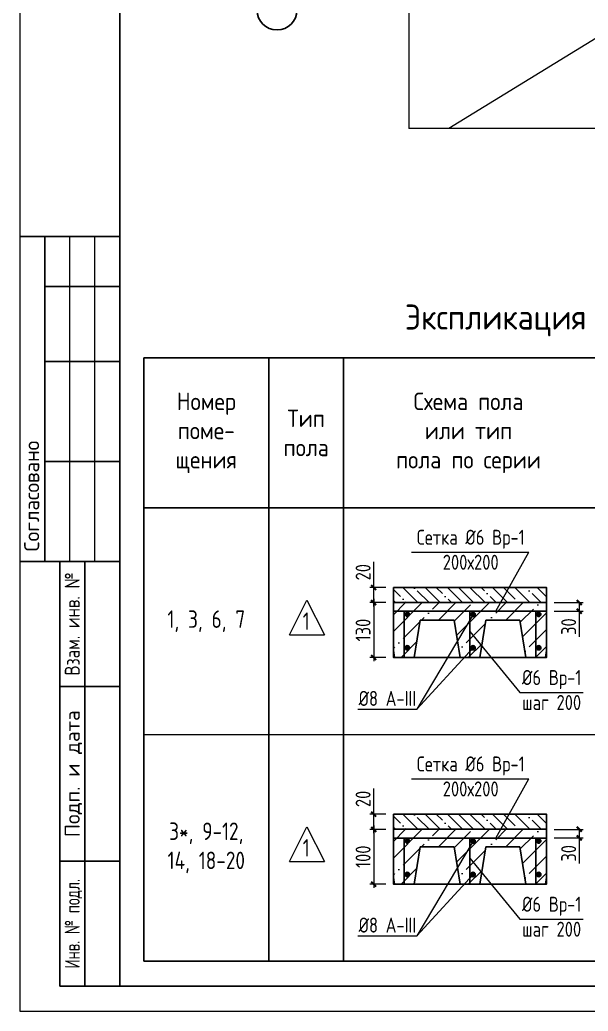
# Model space of a CAD drawing. Extents: x -965262 to 1142518, y -357520 to 71675.
# Drawn here: x 327268 to 338648, y -240088 to -220249 of the extents above; entities that cross this region are included whole.
import ezdxf
from ezdxf.enums import TextEntityAlignment as Align

# ---------------------------------------------------------------- set-up
doc = ezdxf.new("R2010")
doc.units = 0
doc.header["$LTSCALE"] = 10
doc.linetypes.add('DOTE', pattern=[2.42, 2, -0.2, 0.02, -0.2])
doc.layers.get('0').update_dxf_attribs({"linetype": 'CONTINUOUS', "lineweight": 30})
doc.layers.get('Defpoints').update_dxf_attribs({"linetype": 'CONTINUOUS'})
doc.layers.add('DOTE', color=7, linetype='DOTE', lineweight=9)
doc.styles.add('GOST 2.304', font='isocpeur.ttf', dxfattribs={"width": 0.75, "height": 250})
doc.styles.add('GOST-2.304_Type-B', font='isocpeur.ttf', dxfattribs={"width": 0.9})
doc.styles.get("Standard").update_dxf_attribs({"font": 'isocpeur.ttf', "height": 300})
doc.styles.add('ГОСТ 2м', font='isocpeur.ttf', dxfattribs={"width": 0.8, "height": 250})
doc.dimstyles.new('ГОСТ 2м', dxfattribs={"dimtxt": 250, "dimasz": 100, "dimexe": 75, "dimexo": 150, "dimgap": 62.5, "dimtad": 1, "dimdec": 0, "dimtxsty": 'ГОСТ 2м', "dimblk": 'ARCHTICK', "dimcen": 150, "dimdle": 75, "dimclrd": 256, "dimclre": 256, "dimclrt": 256, "dimadec": 0, "dimazin": 0, "dimtfac": 1, "dimtdec": 0, "dimtmove": 0, "dimatfit": 3, "dimldrblk": 'OBLIQUE', "dimfxl": 1, "dimlwd": 15, "dimlwe": 15, "dimarcsym": 0})

# ---------------------------------------------------------------- blocks, each defined once
blk = doc.blocks.new('_ArchTick')
at = {"color": 0, "linetype": 'ByBlock', "lineweight": 0, "const_width": 0.4}
blk.add_lwpolyline([(-0.5, -0.5), (0.5, 0.5)], dxfattribs=at)
blk = doc.blocks.new('*D1848')
at = {"lineweight": 15, "transparency": 16777216}
for p, q in [((334596, -231912), (334278, -231912)), ((334353, -231837), (334353, -233085)), ((334596, -233010), (334278, -233010))]:
    blk.add_line(p, q, dxfattribs=at)
at = {"layer": 'Defpoints', "color": 0, "lineweight": 15, "transparency": 16777216}
for p in [(334746, -231912), (334353, -233010), (334746, -233010)]:
    blk.add_point(p, dxfattribs=at)
at = {"lineweight": 15, "transparency": 16777216, "xscale": 100, "yscale": 100, "zscale": 100}
for p, rotation in [((334353, -231912), 90), ((334353, -233010), 270)]:
    blk.add_blockref('_ArchTick', p, dxfattribs=dict(at, rotation=rotation))
at = {"lineweight": 15, "transparency": 16777216, "insert": (334141, -232461), "char_height": 250, "attachment_point": 5, "rotation": 90, "style": 'ГОСТ 2м'}
blk.add_mtext('{\\H1.2x;130}', dxfattribs=at)
blk = doc.blocks.new('_Oblique')
at = {"color": 0, "linetype": 'ByBlock', "lineweight": -2}
blk.add_line((-0.5, -0.5), (0.5, 0.5), dxfattribs=at)
blk = doc.blocks.new('*D1849')
at = {"lineweight": 15, "transparency": 16777216}
for p, q in [((334353, -231610), (334353, -231097)), ((334596, -231610), (334278, -231610)), ((334353, -231987), (334353, -231610)), ((334596, -231912), (334278, -231912))]:
    blk.add_line(p, q, dxfattribs=at)
at = {"layer": 'Defpoints', "color": 0, "lineweight": 15, "transparency": 16777216}
for p in [(334353, -231610), (334746, -231610), (334746, -231912)]:
    blk.add_point(p, dxfattribs=at)
at = {"lineweight": 15, "transparency": 16777216, "xscale": 100, "yscale": 100, "zscale": 100}
for p, rotation in [((334353, -231610), 90), ((334353, -231912), 270)]:
    blk.add_blockref('_ArchTick', p, dxfattribs=dict(at, rotation=rotation))
at = {"lineweight": 15, "transparency": 16777216, "insert": (334141, -231303), "char_height": 250, "attachment_point": 5, "rotation": 90, "style": 'ГОСТ 2м'}
blk.add_mtext('{\\H1.2x;20}', dxfattribs=at)
blk = doc.blocks.new('*D1850')
at = {"lineweight": 15, "transparency": 16777216}
for p, q in [((337966, -231912), (338545, -231912)), ((338470, -231912), (338470, -232161)), ((337966, -232086), (338545, -232086)), ((338470, -232086), (338470, -232599))]:
    blk.add_line(p, q, dxfattribs=at)
at = {"layer": 'Defpoints', "color": 0, "lineweight": 15, "transparency": 16777216}
for p in [(337816, -231912), (338470, -231912), (337816, -232086)]:
    blk.add_point(p, dxfattribs=at)
at = {"lineweight": 15, "transparency": 16777216, "xscale": 100, "yscale": 100, "zscale": 100}
for p, rotation in [((338470, -231912), 90), ((338470, -232086), 270)]:
    blk.add_blockref('_ArchTick', p, dxfattribs=dict(at, rotation=rotation))
at = {"lineweight": 15, "transparency": 16777216, "insert": (338257, -232392), "char_height": 250, "attachment_point": 5, "rotation": 90, "style": 'ГОСТ 2м'}
blk.add_mtext('{\\H1.2x;30}', dxfattribs=at)
blk = doc.blocks.new('*D1851')
at = {"lineweight": 15, "transparency": 16777216}
for p, q in [((334596, -236449), (334278, -236449)), ((334353, -236374), (334353, -237621)), ((334596, -237546), (334278, -237546))]:
    blk.add_line(p, q, dxfattribs=at)
at = {"layer": 'Defpoints', "color": 0, "lineweight": 15, "transparency": 16777216}
for p in [(334746, -236449), (334353, -237546), (334746, -237546)]:
    blk.add_point(p, dxfattribs=at)
at = {"lineweight": 15, "transparency": 16777216, "xscale": 100, "yscale": 100, "zscale": 100}
for p, rotation in [((334353, -236449), 90), ((334353, -237546), 270)]:
    blk.add_blockref('_ArchTick', p, dxfattribs=dict(at, rotation=rotation))
at = {"lineweight": 15, "transparency": 16777216, "insert": (334141, -236997), "char_height": 250, "attachment_point": 5, "rotation": 90, "style": 'ГОСТ 2м'}
blk.add_mtext('{\\H1.2x;100}', dxfattribs=at)
blk = doc.blocks.new('*D1852')
at = {"lineweight": 15, "transparency": 16777216}
for p, q in [((334353, -236146), (334353, -235633)), ((334596, -236146), (334278, -236146)), ((334353, -236524), (334353, -236146)), ((334596, -236449), (334278, -236449))]:
    blk.add_line(p, q, dxfattribs=at)
at = {"layer": 'Defpoints', "color": 0, "lineweight": 15, "transparency": 16777216}
for p in [(334353, -236146), (334746, -236146), (334746, -236449)]:
    blk.add_point(p, dxfattribs=at)
at = {"lineweight": 15, "transparency": 16777216, "xscale": 100, "yscale": 100, "zscale": 100}
for p, rotation in [((334353, -236146), 90), ((334353, -236449), 270)]:
    blk.add_blockref('_ArchTick', p, dxfattribs=dict(at, rotation=rotation))
at = {"lineweight": 15, "transparency": 16777216, "insert": (334141, -235840), "char_height": 250, "attachment_point": 5, "rotation": 90, "style": 'ГОСТ 2м'}
blk.add_mtext('{\\H1.2x;20}', dxfattribs=at)
blk = doc.blocks.new('*D1853')
at = {"lineweight": 15, "transparency": 16777216}
for p, q in [((337966, -236449), (338545, -236449)), ((338470, -236449), (338470, -236697)), ((337966, -236622), (338545, -236622)), ((338470, -236622), (338470, -237135))]:
    blk.add_line(p, q, dxfattribs=at)
at = {"layer": 'Defpoints', "color": 0, "lineweight": 15, "transparency": 16777216}
for p in [(337816, -236449), (338470, -236449), (337816, -236622)]:
    blk.add_point(p, dxfattribs=at)
at = {"lineweight": 15, "transparency": 16777216, "xscale": 100, "yscale": 100, "zscale": 100}
for p, rotation in [((338470, -236449), 90), ((338470, -236622), 270)]:
    blk.add_blockref('_ArchTick', p, dxfattribs=dict(at, rotation=rotation))
at = {"lineweight": 15, "transparency": 16777216, "insert": (338257, -236929), "char_height": 250, "attachment_point": 5, "rotation": 90, "style": 'ГОСТ 2м'}
blk.add_mtext('{\\H1.2x;30}', dxfattribs=at)

msp = doc.modelspace()

# ---------------------------------------------------------------- hatches: boundary and pattern name
at = {"lineweight": 15}
h = msp.add_hatch(dxfattribs=at)
h.set_pattern_fill('ANSI35', color=256, scale=40)
h.set_pattern_definition([(45, (-3068099.36, -167960.28), (-179.605122, 179.605122), []), (45, (-3067919.76, -167960.28), (-179.605122, 179.605122), [317.5, -63.5, 0, -63.5])])
h.paths.add_polyline_path([(375955.6, -220202.1), (375805.6, -220202.1), (375805.6, -220052.1), (375425.6, -220052.1), (375425.6, -220602.1), (375955.6, -220602.1)])
h.paths.add_polyline_path([(375955.6, -195502.1), (375640.6, -195502.1), (375425.6, -195502.1), (375425.6, -196052.1), (375805.6, -196052.1), (375805.6, -195902.1), (375955.6, -195902.1)])
h.paths.add_polyline_path([(376240.9, -195502.1), (375955.6, -195502.1), (375955.6, -195902.1), (376240.9, -195902.1)])
h.paths.add_polyline_path([(375805.6, -198252.1), (375425.6, -198252.1), (375425.6, -198552.1), (375425.6, -202052.1), (375805.6, -202052.1)])
h.paths.add_polyline_path([(376537, -197974.6), (376537, -197329.6), (375937, -197329.6), (375937, -197974.6)], flags=9)
h.paths.add_polyline_path([(376537, -196874.6), (376537, -196229.6), (375937, -196229.6), (375937, -196874.6)], flags=9)
h.paths.add_polyline_path([(338495.1, -169900.2), (339331.1, -169900.2), (339331.1, -169060.2), (338495.1, -169060.2)], flags=9)
h.paths.add_polyline_path([(375380.1, -172767.1), (377223.7, -172767.1), (377223.7, -171927.1), (375380.1, -171927.1)], flags=9)
h.paths.add_polyline_path([(375380.1, -170419.5), (378101.4, -170419.5), (378101.4, -169579.5), (375380.1, -169579.5)], flags=9)
h.paths.add_polyline_path([(375380.1, -169619.5), (378069.9, -169619.5), (378069.9, -168779.5), (375380.1, -168779.5)], flags=9)
h.paths.add_polyline_path([(375380.1, -168819.5), (378069.9, -168819.5), (378069.9, -167979.5), (375380.1, -167979.5)], flags=9)
h.paths.add_polyline_path([(375380.1, -167967.1), (383542.1, -167967.1), (383542.1, -167127.1), (375380.1, -167127.1)], flags=9)
h.paths.add_polyline_path([(376292.6, -159070.3), (384142.6, -159070.3), (384142.6, -156987), (376292.6, -156987)], flags=9)
h.paths.add_polyline_path([(375380.1, -173567.1), (377207.9, -173567.1), (377207.9, -172727.1), (375380.1, -172727.1)], flags=9)
h.paths.add_polyline_path([(384122.4, -173584.6), (384812.8, -173584.6), (384812.8, -172744.6), (384122.4, -172744.6)], flags=9)
h.paths.add_polyline_path([(384049.6, -178384.6), (384885.6, -178384.6), (384885.6, -177544.6), (384049.6, -177544.6)], flags=9)
h.paths.add_polyline_path([(374453, -178419.6), (374982.2, -178419.6), (374982.2, -177579.6), (374453, -177579.6)], flags=9)
h.paths.add_polyline_path([(384122.4, -177584.6), (384812.8, -177584.6), (384812.8, -176744.6), (384122.4, -176744.6)], flags=9)
h.paths.add_polyline_path([(375380.1, -178367.1), (378006.9, -178367.1), (378006.9, -177527.1), (375380.1, -177527.1)], flags=9)
h.paths.add_polyline_path([(374421.5, -177619.6), (375013.7, -177619.6), (375013.7, -176779.6), (374421.5, -176779.6)], flags=9)
h.paths.add_polyline_path([(385469.9, -176020.6), (385470.7, -176020.6), (385470.7, -176019.1), (385469.9, -176019.1)], flags=9)
h.paths.add_polyline_path([(375380.1, -177567.1), (377078.1, -177567.1), (377078.1, -176727.1), (375380.1, -176727.1)], flags=9)
h.paths.add_polyline_path([(385468.7, -176020.6), (385470.2, -176020.6), (385470.2, -176017.9), (385468.7, -176017.9)], flags=9)
h.paths.add_polyline_path([(384049.6, -176784.6), (384885.6, -176784.6), (384885.6, -175944.6), (384049.6, -175944.6)], flags=9)
h.paths.add_polyline_path([(374453, -176819.6), (374982.2, -176819.6), (374982.2, -175979.6), (374453, -175979.6)], flags=9)
h.paths.add_polyline_path([(375380.1, -176767.1), (379687.3, -176767.1), (379687.3, -175927.1), (375380.1, -175927.1)], flags=9)
h.paths.add_polyline_path([(374453, -176019.6), (374982.2, -176019.6), (374982.2, -175179.6), (374453, -175179.6)], flags=9)
h.paths.add_polyline_path([(384049.6, -175984.6), (384885.6, -175984.6), (384885.6, -175144.6), (384049.6, -175144.6)], flags=9)
h.paths.add_polyline_path([(375380.1, -175967.1), (378538.1, -175967.1), (378538.1, -175127.1), (375380.1, -175127.1)], flags=9)
h.paths.add_polyline_path([(374453, -175219.6), (374982.2, -175219.6), (374982.2, -174379.6), (374453, -174379.6)], flags=9)
h.paths.add_polyline_path([(374453, -174419.6), (374982.2, -174419.6), (374982.2, -173579.6), (374453, -173579.6)], flags=9)
h.paths.add_polyline_path([(384122.4, -175184.6), (384812.8, -175184.6), (384812.8, -174344.6), (384122.4, -174344.6)], flags=9)
h.paths.add_polyline_path([(375380.1, -175219.5), (379643.9, -175219.5), (379643.9, -174379.5), (375380.1, -174379.5)], flags=9)
h.paths.add_polyline_path([(375380.1, -174367.1), (378006.9, -174367.1), (378006.9, -173527.1), (375380.1, -173527.1)], flags=9)
h.paths.add_polyline_path([(374453, -173619.6), (374982.2, -173619.6), (374982.2, -172779.6), (374453, -172779.6)], flags=9)
h.paths.add_polyline_path([(384002.4, -172784.6), (384932.9, -172784.6), (384932.9, -171944.6), (384002.4, -171944.6)], flags=9)
h.paths.add_polyline_path([(384002.4, -174384.6), (384932.9, -174384.6), (384932.9, -173544.6), (384002.4, -173544.6)], flags=9)
h.paths.add_polyline_path([(374437.3, -172819.6), (374997.9, -172819.6), (374997.9, -171979.6), (374437.3, -171979.6)], flags=9)
h.paths.add_polyline_path([(375380.1, -171967.1), (377349.7, -171967.1), (377349.7, -171127.1), (375380.1, -171127.1)], flags=9)
h.paths.add_polyline_path([(384081.1, -171184.6), (384854.1, -171184.6), (384854.1, -170344.6), (384081.1, -170344.6)], flags=9)
h.paths.add_polyline_path([(384122.4, -171984.6), (384812.8, -171984.6), (384812.8, -171144.6), (384122.4, -171144.6)], flags=9)
h.paths.add_polyline_path([(375380.1, -171167.1), (377432.2, -171167.1), (377432.2, -170327.1), (375380.1, -170327.1)], flags=9)
h.paths.add_polyline_path([(374453, -171219.6), (374982.2, -171219.6), (374982.2, -170379.6), (374453, -170379.6)], flags=9)
h.paths.add_polyline_path([(374453, -172019.6), (374982.2, -172019.6), (374982.2, -171179.6), (374453, -171179.6)], flags=9)
h.paths.add_polyline_path([(384049.6, -170384.6), (384885.6, -170384.6), (384885.6, -169544.6), (384049.6, -169544.6)], flags=9)
h.paths.add_polyline_path([(384002.4, -169584.6), (384932.9, -169584.6), (384932.9, -168744.6), (384002.4, -168744.6)], flags=9)
h.paths.add_polyline_path([(374484.5, -170419.6), (374950.7, -170419.6), (374950.7, -169579.6), (374484.5, -169579.6)], flags=9)
h.paths.add_polyline_path([(374453, -169619.6), (374982.2, -169619.6), (374982.2, -168779.6), (374453, -168779.6)], flags=9)
h.paths.add_polyline_path([(384049.6, -168784.6), (384885.6, -168784.6), (384885.6, -167944.6), (384049.6, -167944.6)], flags=9)
h.paths.add_polyline_path([(384122.4, -167984.6), (384812.8, -167984.6), (384812.8, -167144.6), (384122.4, -167144.6)], flags=9)
h.paths.add_polyline_path([(374525.8, -168819.6), (374909.4, -168819.6), (374909.4, -167979.6), (374525.8, -167979.6)], flags=9)
h.paths.add_polyline_path([(384049.6, -167184.6), (384885.6, -167184.6), (384885.6, -166344.6), (384049.6, -166344.6)], flags=9)
h.paths.add_polyline_path([(374525.8, -168019.6), (374909.4, -168019.6), (374909.4, -167179.6), (374525.8, -167179.6)], flags=9)
h.paths.add_polyline_path([(384049.6, -166384.6), (384885.6, -166384.6), (384885.6, -165544.6), (384049.6, -165544.6)], flags=9)
h.paths.add_polyline_path([(375380.1, -167219.5), (378006.9, -167219.5), (378006.9, -166379.5), (375380.1, -166379.5)], flags=9)
h.paths.add_polyline_path([(375380.1, -166367.1), (380206.6, -166367.1), (380206.6, -165527.1), (375380.1, -165527.1)], flags=9)
h.paths.add_polyline_path([(374525.8, -166419.6), (374909.4, -166419.6), (374909.4, -165579.6), (374525.8, -165579.6)], flags=9)
h.paths.add_polyline_path([(374525.8, -167219.6), (374909.4, -167219.6), (374909.4, -166379.6), (374525.8, -166379.6)], flags=9)
h.paths.add_polyline_path([(384049.6, -165584.6), (384885.6, -165584.6), (384885.6, -164744.6), (384049.6, -164744.6)], flags=9)
h.paths.add_polyline_path([(375380.1, -165567.1), (383304.1, -165567.1), (383304.1, -164727.1), (375380.1, -164727.1)], flags=9)
h.paths.add_polyline_path([(374525.8, -165619.6), (374909.4, -165619.6), (374909.4, -164779.6), (374525.8, -164779.6)], flags=9)
h.paths.add_polyline_path([(384090.9, -164784.6), (384844.3, -164784.6), (384844.3, -163944.6), (384090.9, -163944.6)], flags=9)
h.paths.add_polyline_path([(375380.1, -164767.1), (381906.7, -164767.1), (381906.7, -163927.1), (375380.1, -163927.1)], flags=9)
h.paths.add_polyline_path([(374510.1, -164819.6), (374925.2, -164819.6), (374925.2, -163979.6), (374510.1, -163979.6)], flags=9)
h.paths.add_polyline_path([(384008.3, -163984.6), (384926.9, -163984.6), (384926.9, -163144.6), (384008.3, -163144.6)], flags=9)
h.paths.add_polyline_path([(375380.1, -163967.1), (377223.7, -163967.1), (377223.7, -163127.1), (375380.1, -163127.1)], flags=9)
h.paths.add_polyline_path([(374525.8, -164019.6), (374909.4, -164019.6), (374909.4, -163179.6), (374525.8, -163179.6)], flags=9)
h.paths.add_polyline_path([(384122.4, -163184.6), (384812.8, -163184.6), (384812.8, -162344.6), (384122.4, -162344.6)], flags=9)
h.paths.add_polyline_path([(375380.1, -163167.1), (383542.1, -163167.1), (383542.1, -162327.1), (375380.1, -162327.1)], flags=9)
h.paths.add_polyline_path([(374525.8, -163219.6), (374909.4, -163219.6), (374909.4, -162379.6), (374525.8, -162379.6)], flags=9)
h.paths.add_polyline_path([(384122.4, -162384.6), (384812.8, -162384.6), (384812.8, -161544.6), (384122.4, -161544.6)], flags=9)
h.paths.add_polyline_path([(375380.1, -162367.1), (383535.1, -162367.1), (383535.1, -161527.1), (375380.1, -161527.1)], flags=9)
h.paths.add_polyline_path([(374557.3, -162419.6), (374877.9, -162419.6), (374877.9, -161579.6), (374557.3, -161579.6)], flags=9)
h.paths.add_polyline_path([(385406.2, -161576.7), (386529, -161576.7), (386529, -159570), (385406.2, -159570)], flags=9)
h.paths.add_polyline_path([(383522.2, -161311.3), (385413, -161311.3), (385413, -159888), (383522.2, -159888)], flags=9)
h.paths.add_polyline_path([(377994.1, -161019.6), (380941.1, -161019.6), (380941.1, -160179.6), (377994.1, -160179.6)], flags=9)
h.paths.add_polyline_path([(374061.4, -161576.7), (375373.8, -161576.7), (375373.8, -159570), (374061.4, -159570)], flags=9)
h.paths.add_polyline_path([(356211.5, -163483.7), (357142, -163483.7), (357142, -162643.7), (356211.5, -162643.7)], flags=9)
h.paths.add_polyline_path([(385196.4, -237690.3), (385738.9, -237690.3), (385738.9, -236850.3), (385196.4, -236850.3)], flags=9)
h.paths.add_polyline_path([(383459.5, -237690.3), (383975.7, -237690.3), (383975.7, -236850.3), (383459.5, -236850.3)], flags=9)
h.paths.add_polyline_path([(378267, -234690.3), (382668.2, -234690.3), (382668.2, -233850.3), (378267, -233850.3)], flags=9)
h.paths.add_polyline_path([(381480.7, -238996.1), (386454.5, -238996.1), (386454.5, -237979.5), (381480.7, -237979.5)], flags=9)
h.paths.add_polyline_path([(374661.1, -236179.5), (386274.1, -236179.5), (386274.1, -234756.1), (374661.1, -234756.1)], flags=9)
h.paths.add_polyline_path([(374896.4, -237679.5), (381038.9, -237679.5), (381038.9, -236256.1), (374896.4, -236256.1)], flags=9)
h.paths.add_polyline_path([(369905.1, -239325.3), (371705.1, -239325.3), (371705.1, -238725.3), (369905.1, -238725.3)], flags=9)
h.paths.add_polyline_path([(369905.1, -238825.3), (371367.6, -238825.3), (371367.6, -238225.3), (369905.1, -238225.3)], flags=9)
h.paths.add_polyline_path([(369905.1, -238325.3), (371367.6, -238325.3), (371367.6, -237725.3), (369905.1, -237725.3)], flags=9)
h.paths.add_polyline_path([(370007.1, -237805.3), (372007.1, -237805.3), (372007.1, -237205.3), (370007.1, -237205.3)], flags=9)
h.paths.add_polyline_path([(369905.1, -237325.3), (371367.6, -237325.3), (371367.6, -236725.3), (369905.1, -236725.3)], flags=9)
h.paths.add_polyline_path([(369905.1, -236787.8), (371080.1, -236787.8), (371080.1, -236187.8), (369905.1, -236187.8)], flags=9)
h.paths.add_polyline_path([(384855.1, -236825.3), (386080.1, -236825.3), (386080.1, -236225.3), (384855.1, -236225.3)], flags=9)
h.paths.add_polyline_path([(383280.1, -236825.3), (384155.1, -236825.3), (384155.1, -236225.3), (383280.1, -236225.3)], flags=9)
h.paths.add_polyline_path([(381592.6, -236825.3), (382842.6, -236825.3), (382842.6, -236225.3), (381592.6, -236225.3)], flags=9)
h.paths.add_polyline_path([(367905.1, -239325.3), (369630.1, -239325.3), (369630.1, -238725.3), (367905.1, -238725.3)], flags=9)
h.paths.add_polyline_path([(367905.1, -238787.8), (369605.1, -238787.8), (369605.1, -238187.8), (367905.1, -238187.8)], flags=9)
h.paths.add_polyline_path([(367905.1, -238287.8), (369605.1, -238287.8), (369605.1, -237687.8), (367905.1, -237687.8)], flags=9)
h.paths.add_polyline_path([(367905.1, -237806.6), (369905.1, -237806.6), (369905.1, -237206.6), (367905.1, -237206.6)], flags=9)
h.paths.add_polyline_path([(367905.1, -237325.3), (369630.1, -237325.3), (369630.1, -236725.3), (367905.1, -236725.3)], flags=9)
h.paths.add_polyline_path([(367905.1, -236825.3), (368755.1, -236825.3), (368755.1, -236225.3), (367905.1, -236225.3)], flags=9)
h.paths.add_polyline_path([(373480.1, -236306.6), (374455.1, -236306.6), (374455.1, -235706.6), (373480.1, -235706.6)], flags=9)
h.paths.add_polyline_path([(372042.6, -236325.3), (373392.6, -236325.3), (373392.6, -235725.3), (372042.6, -235725.3)], flags=9)
h.paths.add_polyline_path([(370958.9, -236325.3), (371976.4, -236325.3), (371976.4, -235725.3), (370958.9, -235725.3)], flags=9)
h.paths.add_polyline_path([(370030.1, -236325.3), (370905.1, -236325.3), (370905.1, -235725.3), (370030.1, -235725.3)], flags=9)
h.paths.add_polyline_path([(368955.1, -236287.8), (369980.1, -236287.8), (369980.1, -235687.8), (368955.1, -235687.8)], flags=9)
h.paths.add_polyline_path([(368086.4, -236325.3), (368848.9, -236325.3), (368848.9, -235725.3), (368086.4, -235725.3)], flags=9)
h.paths.add_polyline_path([(375640.1, -239214.5), (380295.1, -239214.5), (380295.1, -237756.1), (375640.1, -237756.1)], flags=9)
h.paths.add_polyline_path([(382025.1, -237690.3), (382410.1, -237690.3), (382410.1, -236850.3), (382025.1, -236850.3)], flags=9)
h.paths.add_polyline_path([(342111.2, -218093.9), (342947.2, -218093.9), (342947.2, -217253.9), (342111.2, -217253.9)], flags=9)
h.paths.add_polyline_path([(341111.6, -217218.9), (341640.8, -217218.9), (341640.8, -216378.9), (341111.6, -216378.9)], flags=9)
h.paths.add_polyline_path([(340311.2, -165991.3), (341001.7, -165991.3), (341001.7, -165151.3), (340311.2, -165151.3)], flags=9)
h.paths.add_polyline_path([(340409.4, -165124.9), (341001.5, -165124.9), (341001.5, -164284.9), (340409.4, -164284.9)], flags=9)
h.paths.add_polyline_path([(344537.1, -163486.7), (345373.1, -163486.7), (345373.1, -162646.7), (344537.1, -162646.7)], flags=9)
h.paths.add_polyline_path([(342263.5, -161958.3), (342792.6, -161958.3), (342792.6, -161118.3), (342263.5, -161118.3)], flags=9)
h.paths.add_polyline_path([(362015.2, -165900.1), (362945.7, -165900.1), (362945.7, -165060.1), (362015.2, -165060.1)], flags=9)
h.paths.add_polyline_path([(350088.4, -163550), (350924.5, -163550), (350924.5, -162710), (350088.4, -162710)], flags=9)
h.paths.add_polyline_path([(351583.1, -163550), (352273.6, -163550), (352273.6, -162710), (351583.1, -162710)], flags=9)
h.paths.add_polyline_path([(348189.8, -161958.3), (348719, -161958.3), (348719, -161118.3), (348189.8, -161118.3)], flags=9)
h.paths.add_polyline_path([(351721.1, -161958.3), (352250.2, -161958.3), (352250.2, -161118.3), (351721.1, -161118.3)], flags=9)
h.paths.add_polyline_path([(356397.1, -161958.3), (356926.2, -161958.3), (356926.2, -161118.3), (356397.1, -161118.3)], flags=9)
h.paths.add_polyline_path([(362285.2, -163400), (362975.6, -163400), (362975.6, -162560), (362285.2, -162560)], flags=9)
h.paths.add_polyline_path([(361561.4, -162828.1), (362090.5, -162828.1), (362090.5, -161988.1), (361561.4, -161988.1)], flags=9)
h.paths.add_polyline_path([(351705.4, -165468.6), (352266, -165468.6), (352266, -164628.6), (351705.4, -164628.6)], flags=9)
h.paths.add_polyline_path([(362135.2, -161584.9), (362825.6, -161584.9), (362825.6, -160744.9), (362135.2, -160744.9)], flags=9)
h.paths.add_polyline_path([(361561.4, -160995.7), (362090.5, -160995.7), (362090.5, -160155.7), (361561.4, -160155.7)], flags=9)
h.paths.add_polyline_path([(368428.2, -162746.5), (369201.3, -162746.5), (369201.3, -161906.5), (368428.2, -161906.5)], flags=9)
h.paths.add_polyline_path([(365766.9, -161958.3), (366296, -161958.3), (366296, -161118.3), (365766.9, -161118.3)], flags=9)
h.paths.add_polyline_path([(368396.7, -171709.1), (369232.8, -171709.1), (369232.8, -170869.1), (368396.7, -170869.1)], flags=9)
h.paths.add_polyline_path([(367150.9, -169157.2), (367617.1, -169157.2), (367617.1, -168317.2), (367150.9, -168317.2)], flags=9)
h.paths.add_polyline_path([(368349.5, -177709.1), (369280, -177709.1), (369280, -176869.1), (368349.5, -176869.1)], flags=9)
h.paths.add_polyline_path([(367119, -175087.2), (367648.2, -175087.2), (367648.2, -174247.2), (367119, -174247.2)], flags=9)
h.paths.add_polyline_path([(368396.7, -182111.4), (369232.8, -182111.4), (369232.8, -181271.4), (368396.7, -181271.4)], flags=9)
h.paths.add_polyline_path([(367191.8, -180252.7), (367575.4, -180252.7), (367575.4, -179412.7), (367191.8, -179412.7)], flags=9)
h.paths.add_polyline_path([(367501.5, -183674.3), (368192, -183674.3), (368192, -182834.3), (367501.5, -182834.3)], flags=9)
h.paths.add_polyline_path([(366574, -183378.1), (366957.5, -183378.1), (366957.5, -182538.1), (366574, -182538.1)], flags=9)
h.paths.add_polyline_path([(337335.4, -167548.6), (339089.7, -167548.6), (339089.7, -166532), (337335.4, -166532)], flags=9)
h.paths.add_polyline_path([(372151.6, -217421.7), (373040.4, -217421.7), (373040.4, -216881.7), (372151.6, -216881.7)], flags=9)
h.paths.add_polyline_path([(368176.7, -201628.6), (369012.7, -201628.6), (369012.7, -200788.6), (368176.7, -200788.6)], flags=9)
h.paths.add_polyline_path([(367191.8, -200367.4), (367575.4, -200367.4), (367575.4, -199527.4), (367191.8, -199527.4)], flags=9)
h.paths.add_polyline_path([(368176.7, -205533.8), (369012.7, -205533.8), (369012.7, -204693.8), (368176.7, -204693.8)], flags=9)
h.paths.add_polyline_path([(367191.8, -204175.8), (367575.4, -204175.8), (367575.4, -203335.8), (367191.8, -203335.8)], flags=9)
h.paths.add_polyline_path([(368176.7, -207901.8), (369012.7, -207901.8), (369012.7, -207061.8), (368176.7, -207061.8)], flags=9)
h.paths.add_polyline_path([(367191.8, -207253.7), (367575.4, -207253.7), (367575.4, -206413.7), (367191.8, -206413.7)], flags=9)
h.paths.add_polyline_path([(366291.3, -212880.1), (367044.7, -212880.1), (367044.7, -212040.1), (366291.3, -212040.1)], flags=9)
h.paths.add_polyline_path([(366291.2, -211195.1), (366706.3, -211195.1), (366706.3, -210355.1), (366291.2, -210355.1)], flags=9)
h.paths.add_polyline_path([(364491.4, -217566.5), (365410, -217566.5), (365410, -216726.5), (364491.4, -216726.5)], flags=9)
h.paths.add_polyline_path([(364357.1, -197932.9), (364740.7, -197932.9), (364740.7, -197092.9), (364357.1, -197092.9)], flags=9)
h.paths.add_polyline_path([(362352.9, -219853.3), (363043.4, -219853.3), (363043.4, -219013.3), (362352.9, -219013.3)], flags=9)
h.paths.add_polyline_path([(365025, -219918.1), (365715.4, -219918.1), (365715.4, -219078.1), (365025, -219078.1)], flags=9)
h.paths.add_polyline_path([(363847.5, -219864.2), (364231.1, -219864.2), (364231.1, -219024.2), (363847.5, -219024.2)], flags=9)
h.paths.add_polyline_path([(362312, -218185), (362632.6, -218185), (362632.6, -217345), (362312, -217345)], flags=9)
h.paths.add_polyline_path([(339997.9, -213487.1), (340832.3, -213487.1), (340832.3, -213037.1), (339997.9, -213037.1)], flags=9)
h.paths.add_polyline_path([(346263, -158165.5), (357563, -158165.5), (357563, -156965.5), (346263, -156965.5)], flags=9)
h.paths.add_polyline_path([(342073.7, -206768.1), (342962.5, -206768.1), (342962.5, -206228.1), (342073.7, -206228.1)], flags=9)
h.paths.add_polyline_path([(353950.7, -207909.5), (354839.5, -207909.5), (354839.5, -207369.5), (353950.7, -207369.5)], flags=9)
h.paths.add_polyline_path([(362203.4, -203136.6), (363092.2, -203136.6), (363092.2, -202596.6), (362203.4, -202596.6)], flags=9)
h.paths.add_polyline_path([(342009.9, -212263.5), (342898.6, -212263.5), (342898.6, -211723.5), (342009.9, -211723.5)], flags=9)
h.paths.add_polyline_path([(369903.3, -190776.3), (370904.6, -190776.3), (370904.6, -190236.3), (369903.3, -190236.3)], flags=9)
h.paths.add_polyline_path([(367397.6, -212800.9), (368398.8, -212800.9), (368398.8, -212260.9), (367397.6, -212260.9)], flags=9)
h.paths.add_polyline_path([(363901.7, -164935.6), (364947.9, -164935.6), (364947.9, -164395.6), (363901.7, -164395.6)], flags=9)
h.paths.add_polyline_path([(362174.3, -212012.6), (363175.6, -212012.6), (363175.6, -211472.6), (362174.3, -211472.6)], flags=9)
h.paths.add_polyline_path([(374646.2, -226305.3), (375005, -226305.3), (375005, -225465.3), (374646.2, -225465.3)], flags=9)
h.paths.add_polyline_path([(376310.6, -226305.3), (376800.6, -226305.3), (376800.6, -225465.3), (376310.6, -225465.3)], flags=9)
h.paths.add_polyline_path([(331724.8, -160454.6), (332109.8, -160454.6), (332109.8, -159614.6), (331724.8, -159614.6)], flags=9)
h.paths.add_polyline_path([(331621.4, -159454.6), (332216.4, -159454.6), (332216.4, -158614.6), (331621.4, -158614.6)], flags=9)
h.paths.add_polyline_path([(331711.7, -166454.6), (332123, -166454.6), (332123, -165614.6), (331711.7, -165614.6)], flags=9)
h.paths.add_polyline_path([(331724.8, -172454.6), (332109.8, -172454.6), (332109.8, -171614.6), (331724.8, -171614.6)], flags=9)
h.paths.add_polyline_path([(331724.8, -178454.6), (332109.8, -178454.6), (332109.8, -177614.6), (331724.8, -177614.6)], flags=9)
h.paths.add_polyline_path([(331724.8, -184454.6), (332109.8, -184454.6), (332109.8, -183614.6), (331724.8, -183614.6)], flags=9)
h.paths.add_polyline_path([(331738, -202454.6), (332096.7, -202454.6), (332096.7, -201614.6), (331738, -201614.6)], flags=9)
h.paths.add_polyline_path([(331698.6, -190454.8), (332136.1, -190454.8), (332136.1, -189614.8), (331698.6, -189614.8)], flags=9)
h.paths.add_polyline_path([(331724.8, -208454.6), (332109.8, -208454.6), (332109.8, -207614.6), (331724.8, -207614.6)], flags=9)
h.paths.add_polyline_path([(331711.7, -220454.6), (332123, -220454.6), (332123, -219614.6), (331711.7, -219614.6)], flags=9)
h.paths.add_polyline_path([(331711.7, -196428.4), (332123, -196428.4), (332123, -195588.4), (331711.7, -195588.4)], flags=9)
h.paths.add_polyline_path([(331724.8, -214454.6), (332109.8, -214454.6), (332109.8, -213614.6), (331724.8, -213614.6)], flags=9)
h.paths.add_polyline_path([(369246.2, -226305.3), (369605, -226305.3), (369605, -225465.3), (369246.2, -225465.3)], flags=9)
h.paths.add_polyline_path([(357246.2, -226305.3), (357605, -226305.3), (357605, -225465.3), (357246.2, -225465.3)], flags=9)
h.paths.add_polyline_path([(363246.2, -226305.3), (363605, -226305.3), (363605, -225465.3), (363246.2, -225465.3)], flags=9)
h.paths.add_polyline_path([(351246.2, -226305.3), (351605, -226305.3), (351605, -225465.3), (351246.2, -225465.3)], flags=9)
h.paths.add_polyline_path([(345233.1, -226305.3), (345618.1, -226305.3), (345618.1, -225465.3), (345233.1, -225465.3)], flags=9)
h.paths.add_polyline_path([(339246.2, -226305.3), (339605, -226305.3), (339605, -225465.3), (339246.2, -225465.3)], flags=9)
h.paths.add_polyline_path([(340820.8, -218035.1), (341867, -218035.1), (341867, -217495.1), (340820.8, -217495.1)], flags=9)
h.paths.add_polyline_path([(354462.4, -221430.1), (355915.1, -221430.1), (355915.1, -220710.1), (354462.4, -220710.1)], flags=9)
h.paths.add_polyline_path([(336633, -199076.8), (338101.4, -199076.8), (338101.4, -198356.8), (336633, -198356.8)], flags=9)
h.paths.add_polyline_path([(337974.3, -171518.9), (338863, -171518.9), (338863, -170978.9), (337974.3, -170978.9)], flags=9)
h.paths.add_polyline_path([(337707, -168404.2), (338753.3, -168404.2), (338753.3, -167864.2), (337707, -167864.2)], flags=9)
h.paths.add_polyline_path([(349742.2, -165272.5), (350788.4, -165272.5), (350788.4, -164732.5), (349742.2, -164732.5)], flags=9)
h.paths.add_polyline_path([(368211.4, -164885.6), (369212.7, -164885.6), (369212.7, -164345.6), (368211.4, -164345.6)], flags=9)
h.paths.add_polyline_path([(335461.4, -164829.1), (336350.2, -164829.1), (336350.2, -164289.1), (335461.4, -164289.1)], flags=9)
h.paths.add_polyline_path([(352054.4, -186900.6), (352943.2, -186900.6), (352943.2, -186360.6), (352054.4, -186360.6)], flags=9)
h.paths.add_polyline_path([(351708.3, -217493.1), (352597, -217493.1), (352597, -216953.1), (351708.3, -216953.1)], flags=9)
h.paths.add_polyline_path([(372151.6, -205727.9), (373040.4, -205727.9), (373040.4, -205187.9), (372151.6, -205187.9)], flags=9)
h.paths.add_polyline_path([(372151.6, -188939.1), (373040.4, -188939.1), (373040.4, -188399.1), (372151.6, -188399.1)], flags=9)
h.paths.add_polyline_path([(367186.2, -188939.1), (368075, -188939.1), (368075, -188399.1), (367186.2, -188399.1)], flags=9)
h.paths.add_polyline_path([(366697.2, -214479.3), (367698.4, -214479.3), (367698.4, -213939.3), (366697.2, -213939.3)], flags=9)
h.paths.add_polyline_path([(364033.1, -182448.6), (365079.4, -182448.6), (365079.4, -181908.6), (364033.1, -181908.6)], flags=9)
h.paths.add_polyline_path([(364033.1, -205945.7), (365079.4, -205945.7), (365079.4, -205405.7), (364033.1, -205405.7)], flags=9)
h.paths.add_polyline_path([(367873, -209281.6), (368761.7, -209281.6), (368761.7, -208741.6), (367873, -208741.6)], flags=9)
h.paths.add_polyline_path([(361954, -216732.5), (363000.3, -216732.5), (363000.3, -216192.5), (361954, -216192.5)], flags=9)
h.paths.add_polyline_path([(366947.6, -218587.8), (367993.8, -218587.8), (367993.8, -218047.8), (366947.6, -218047.8)], flags=9)
h.paths.add_polyline_path([(375425.6, -196052.1), (375805.6, -196052.1), (375805.6, -197052.1), (375425.6, -197052.1)])
h.paths.add_polyline_path([(375804.9, -208052.1), (375425.6, -208052.1), (375425.6, -202052.1), (375804.9, -202052.1)])
h.paths.add_polyline_path([(375805.6, -214052.1), (375425.6, -214052.1), (375425.6, -208052.1), (375805.6, -208052.1)])
h.paths.add_polyline_path([(375805.6, -220052.1), (375425.6, -220052.1), (375425.6, -214052.1), (375805.6, -214052.1)])
h.paths.add_polyline_path([(375955.6, -220202.1), (376555.6, -220202.1), (376555.6, -220602.1), (375955.6, -220602.1)])
h = msp.add_hatch(dxfattribs=at)
h.set_pattern_fill('ANSI35', color=256, scale=50, angle=90)
h.set_pattern_definition([(135, (-3068349.36, -167635.28), (-224.506403, -224.506403), []), (135, (-3068349.36, -167410.77), (-224.506403, -224.506403), [396.875, -79.375, 0, -79.375])])
h.paths.add_polyline_path([(336893.7, -231912.3), (337063.6, -231609.7), (334746.5, -231609.7), (334746.5, -231912.3)])
h.paths.add_polyline_path([(337816.4, -231912.3), (337816.4, -231609.7), (337063.6, -231609.7), (336893.7, -231912.3)])
h = msp.add_hatch(dxfattribs=at)
h.set_pattern_fill('ANSI35', color=256, scale=75)
h.set_pattern_definition([(45, (-3068349.36, -167635.3), (-336.759605, 336.759605), []), (45, (-3068012.6, -167635.3), (-336.759605, 336.759605), [595.3125, -119.0625, 0, -119.0625])])
h.paths.add_polyline_path([(334965.4, -232086), (334746.5, -232086), (334746.5, -232873.1), (334768, -233009.7), (334965.4, -233009.7)])
h.paths.add_polyline_path([(335281.2, -232259.7), (335965.4, -232259.7), (336045.9, -232769.2), (336281.2, -232274), (336281.2, -232086), (334965.4, -232086), (334965.4, -233009.7), (335162.8, -233009.7)])
h.paths.add_polyline_path([(334981.4, -232146.9, -1), (335070.2, -232146.9, -1)], flags=16)
h.paths.add_polyline_path([(335070.2, -232815.3, -1), (334981.4, -232815.3, -1)], flags=16)
h.paths.add_polyline_path([(336281.2, -232274), (336045.9, -232769.2), (336083.8, -233009.7), (336180.3, -233009.7), (336281.2, -232888.1)], flags=17)
h.paths.add_polyline_path([(336281.2, -232888.1), (336180.3, -233009.7), (336281.2, -233009.7)], flags=16)
h.paths.add_polyline_path([(336507.3, -232827.4), (336281.2, -232488.5), (336281.2, -232888.1), (336313.2, -232849.5, -0.2231425), (336297.2, -232815.3, -1), (336386, -232815.3, -0.6351325), (336313.2, -232849.5), (336281.2, -232888.1), (336281.2, -233009.7), (336478.6, -233009.7)], flags=17)
h.paths.add_polyline_path([(336597, -232259.7), (337281.7, -232259.7), (337400.1, -233009.7), (337597, -233009.7), (337597, -232086), (336281.2, -232086), (336281.2, -232274), (336322.5, -232187, -0.289498), (336297.2, -232146.9, -1), (336386, -232146.9, -0.5509911), (336322.5, -232187), (336281.2, -232274), (336281.2, -232488.5), (336507.3, -232827.4)])
h.paths.add_polyline_path([(337816.4, -232086), (337597, -232086), (337597, -233009.7), (337794.9, -233009.7), (337816.4, -232873.1)])
h.paths.add_polyline_path([(337613, -232146.9, -1), (337701.8, -232146.9, -1)], flags=16)
h.paths.add_polyline_path([(337701.8, -232815.3, -1), (337613, -232815.3, -1)], flags=16)
h.paths.add_polyline_path([(337816.4, -231912.3), (336936.4, -231912.3), (336838.8, -232086), (337816.4, -232086)])
h.paths.add_polyline_path([(336936.4, -231912.3), (334746.5, -231912.3), (334746.5, -232086), (336838.8, -232086)])
h = msp.add_hatch(color=1)
h.paths.add_polyline_path([(334981.4, -232146.9), (335070.2, -232146.9, -1)])
h.paths.add_polyline_path([(335070.2, -232146.9), (334981.4, -232146.9, -1)])
h = msp.add_hatch(color=1)
h.paths.add_polyline_path([(336297.2, -232146.9), (336386, -232146.9, -1)])
h.paths.add_polyline_path([(336386, -232146.9), (336297.2, -232146.9, -1)])
h = msp.add_hatch(color=1)
h.paths.add_polyline_path([(337613, -232146.9), (337701.8, -232146.9, -1)])
h.paths.add_polyline_path([(337701.8, -232146.9), (337613, -232146.9, -1)])
h = msp.add_hatch(color=1)
h.paths.add_polyline_path([(334981.4, -232815.3), (335070.2, -232815.3, -1)])
h.paths.add_polyline_path([(335070.2, -232815.3), (334981.4, -232815.3, -1)])
h = msp.add_hatch(color=1)
h.paths.add_polyline_path([(336297.2, -232815.3), (336386, -232815.3, -1)])
h.paths.add_polyline_path([(336386, -232815.3), (336297.2, -232815.3, -1)])
h = msp.add_hatch(color=1)
h.paths.add_polyline_path([(337613, -232815.3), (337701.8, -232815.3, -1)])
h.paths.add_polyline_path([(337701.8, -232815.3), (337613, -232815.3, -1)])
h = msp.add_hatch(dxfattribs=at)
h.set_pattern_fill('ANSI35', color=256, scale=50, angle=90)
h.set_pattern_definition([(135, (-3068349.36, -172171.66), (-224.506403, -224.506403), []), (135, (-3068349.36, -171947.15), (-224.506403, -224.506403), [396.875, -79.375, 0, -79.375])])
h.paths.add_polyline_path([(336893.7, -236448.6), (337063.6, -236146.1), (334746.5, -236146.1), (334746.5, -236448.6)])
h.paths.add_polyline_path([(337816.4, -236448.6), (337816.4, -236146.1), (337063.6, -236146.1), (336893.7, -236448.6)])
h = msp.add_hatch(dxfattribs=at)
h.set_pattern_fill('ANSI35', color=256, scale=75)
h.set_pattern_definition([(45, (-3068349.36, -172171.66), (-336.759605, 336.759605), []), (45, (-3068012.6, -172171.66), (-336.759605, 336.759605), [595.3125, -119.0625, 0, -119.0625])])
h.paths.add_polyline_path([(334965.4, -236622.4), (334746.5, -236622.4), (334746.5, -237409.4), (334768, -237546.1), (334965.4, -237546.1)])
h.paths.add_polyline_path([(335281.2, -236796.1), (335965.4, -236796.1), (336045.9, -237305.6), (336281.2, -236810.4), (336281.2, -236622.4), (334965.4, -236622.4), (334965.4, -237546.1), (335162.8, -237546.1)])
h.paths.add_polyline_path([(334981.4, -236683.2, -1), (335070.2, -236683.2, -1)], flags=16)
h.paths.add_polyline_path([(335070.2, -237351.7, -1), (334981.4, -237351.7, -1)], flags=16)
h.paths.add_polyline_path([(336281.2, -236810.4), (336045.9, -237305.6), (336083.8, -237546.1), (336180.3, -237546.1), (336281.2, -237424.5)], flags=17)
h.paths.add_polyline_path([(336281.2, -237424.5), (336180.3, -237546.1), (336281.2, -237546.1)], flags=16)
h.paths.add_polyline_path([(336507.3, -237363.8), (336281.2, -237024.9), (336281.2, -237424.5), (336313.2, -237385.9, -0.2231425), (336297.2, -237351.7, -1), (336386, -237351.7, -0.6351325), (336313.2, -237385.9), (336281.2, -237424.5), (336281.2, -237546.1), (336478.6, -237546.1)], flags=17)
h.paths.add_polyline_path([(336597, -236796.1), (337281.7, -236796.1), (337400.1, -237546.1), (337597, -237546.1), (337597, -236622.4), (336281.2, -236622.4), (336281.2, -236810.4), (336322.5, -236723.4, -0.289498), (336297.2, -236683.2, -1), (336386, -236683.2, -0.5509911), (336322.5, -236723.4), (336281.2, -236810.4), (336281.2, -237024.9), (336507.3, -237363.8)])
h.paths.add_polyline_path([(337816.4, -236622.4), (337597, -236622.4), (337597, -237546.1), (337794.9, -237546.1), (337816.4, -237409.4)])
h.paths.add_polyline_path([(337613, -236683.2, -1), (337701.8, -236683.2, -1)], flags=16)
h.paths.add_polyline_path([(337701.8, -237351.7, -1), (337613, -237351.7, -1)], flags=16)
h.paths.add_polyline_path([(337816.4, -236448.6), (336936.4, -236448.6), (336838.8, -236622.4), (337816.4, -236622.4)])
h.paths.add_polyline_path([(336936.4, -236448.6), (334746.5, -236448.6), (334746.5, -236622.4), (336838.8, -236622.4)])
h = msp.add_hatch(color=1)
h.paths.add_polyline_path([(334981.4, -236683.2), (335070.2, -236683.2, -1)])
h.paths.add_polyline_path([(335070.2, -236683.2), (334981.4, -236683.2, -1)])
h = msp.add_hatch(color=1)
h.paths.add_polyline_path([(336297.2, -236683.2), (336386, -236683.2, -1)])
h.paths.add_polyline_path([(336386, -236683.2), (336297.2, -236683.2, -1)])
h = msp.add_hatch(color=1)
h.paths.add_polyline_path([(337613, -236683.2), (337701.8, -236683.2, -1)])
h.paths.add_polyline_path([(337701.8, -236683.2), (337613, -236683.2, -1)])
h = msp.add_hatch(color=1)
h.paths.add_polyline_path([(334981.4, -237351.7), (335070.2, -237351.7, -1)])
h.paths.add_polyline_path([(335070.2, -237351.7), (334981.4, -237351.7, -1)])
h = msp.add_hatch(color=1)
h.paths.add_polyline_path([(336297.2, -237351.7), (336386, -237351.7, -1)])
h.paths.add_polyline_path([(336386, -237351.7), (336297.2, -237351.7, -1)])
h = msp.add_hatch(color=1)
h.paths.add_polyline_path([(337613, -237351.7), (337701.8, -237351.7, -1)])
h.paths.add_polyline_path([(337701.8, -237351.7), (337613, -237351.7, -1)])

# ---------------------------------------------------------------- linework, layer by layer
at = {"color": 5, "lineweight": 15, "ltscale": 10, "extrusion": (1, 0, 0)}
msp.add_line((335054.1, -191572.6, 10159), (335054.1, -222422.9, 10159), dxfattribs=at)
at = {"color": 7, "lineweight": 15}
msp.add_line((339725.6, -220052.1, 8350.5), (335857.9, -222422.9, 8350.5), dxfattribs=at)
at = {"color": 5, "lineweight": 15, "ltscale": 10, "extrusion": (-1.83697e-16, -1, 0)}
msp.add_line((355776.6, -222422.9, 10159), (335054.1, -222422.9, 10159), dxfattribs=at)
for p, q in [((329267.6, -224587.8, 9801.8), (327267.6, -224587.8, 9801.8)), ((327767.6, -231087.8, 9801.8), (327767.6, -224587.8, 9801.8)), ((327767.6, -225587.8, 9801.8), (329267.6, -225587.8, 9801.8)), ((327767.6, -227087.8, 9801.8), (329267.6, -227087.8, 9801.8)), ((329751.1, -227015.1, 9801.8), (348251.1, -227015.1, 9801.8)), ((332251.1, -227015.1, 9801.8), (332251.1, -239087.8, 9801.8)), ((327767.6, -229087.8, 9801.8), (329267.6, -229087.8, 9801.8)), ((329751.1, -230015.1, 9801.8), (348251.1, -230015.1, 9801.8)), ((327267.6, -231087.8, 9801.8), (329267.6, -231087.8, 9801.8)), ((328067.6, -239587.8, 9801.8), (328067.6, -231087.8, 9801.8)), ((328567.6, -239587.8, 9801.8), (328567.6, -231087.8, 9801.8)), ((328067.6, -233587.8, 9801.8), (329267.6, -233587.8, 9801.8)), ((328067.6, -237087.8, 9801.8), (329267.6, -237087.8, 9801.8)), ((329267.6, -239587.8, 9801.8), (328067.6, -239587.8, 9801.8))]:
    msp.add_line(p, q)
at = {"lineweight": 25}
for p, q in [((328267.6, -231087.8, 9801.8), (328267.6, -224587.8, 9801.8)), ((328767.6, -231087.8, 9801.8), (328767.6, -224587.8, 9801.8))]:
    msp.add_line(p, q, dxfattribs=at)
at = {"ltscale": 0.25}
for p, q in [((329751.1, -227015.1, 9801.8), (329751.1, -239087.8, 9801.8)), ((333751.1, -227015.1, 9801.8), (333751.1, -239087.8, 9801.8)), ((329751.1, -239087.8, 9801.8), (348251.1, -239087.8, 9801.8)), ((329751.1, -239587.8, 9801.8), (348251.1, -239587.8, 9801.8))]:
    msp.add_line(p, q, dxfattribs=at)
at = {"lineweight": 15}
for p, q in [((332664.9, -232559.5, 21412.1), (333014.9, -231859.5, 21412.1)), ((333014.9, -231859.5, 21412.1), (333364.9, -232559.5, 21412.1)), ((332664.9, -232559.5, 21412.1), (333364.9, -232559.5, 21412.1)), ((332664.9, -237095.8, 21412.1), (333014.9, -236395.8, 21412.1)), ((333014.9, -236395.8, 21412.1), (333364.9, -237095.8, 21412.1)), ((332664.9, -237095.8, 21412.1), (333364.9, -237095.8, 21412.1))]:
    msp.add_line(p, q, dxfattribs=at)
at = {"color": 1}
for p, q in [((334746.5, -232086, 9801.8), (337816.4, -232086, 9801.8)), ((334746.5, -236622.4, 9801.8), (337816.4, -236622.4, 9801.8))]:
    msp.add_line(p, q, dxfattribs=at)
at = {"lineweight": 15, "ltscale": 0.25}
msp.add_line((329751.1, -234551.4, 9801.8), (348251.1, -234551.4, 9801.8), dxfattribs=at)
at = {"lineweight": 15, "elevation": 9801.8}
msp.add_lwpolyline([(386717.6, -240087.8), (386717.6, -155987.8), (327267.6, -155987.8), (327267.6, -240087.8)], close=True, dxfattribs=at)
at = {"elevation": 9801.8}
for points in [[(386217.6, -239587.8), (386217.6, -156487.8), (329267.6, -156487.8), (329267.6, -239587.8)], [(334746.5, -231609.7), (337816.4, -231609.7), (337816.4, -233009.7), (334746.5, -233009.7)], [(334746.5, -236146.1), (337816.4, -236146.1), (337816.4, -237546.1), (334746.5, -237546.1)]]:
    msp.add_lwpolyline(points, close=True, dxfattribs=at)
at = {"lineweight": 15, "ltscale": 100, "extrusion": (0, 1, 0)}
for points, elevation in [([(-335110.4, 0), (-337459.9, 9801.8)], -230904.1), ([(-337276.2, 9801.8), (-338544.6, 0)], -233711.2), ([(-335110.4, 0), (-337459.9, 9801.8)], -235440.5), ([(-337276.2, 9801.8), (-338544.6, 0)], -238247.6)]:
    msp.add_lwpolyline(points, dxfattribs=dict(at, elevation=elevation))
at = {"lineweight": 15, "ltscale": 100, "extrusion": (4.80244e-14, 1.55032e-14, -1), "elevation": -9801.8}
for points in [[(-336796.1, -232086), (-337459.9, -230904.1)], [(-336796.1, -236622.4), (-337459.9, -235440.5)]]:
    msp.add_lwpolyline(points, dxfattribs=at)
at = {"ltscale": 500, "elevation": 9801.8}
for points in [[(334746.5, -231912.3), (337816.4, -231912.3)], [(335162.8, -233009.7), (335281.2, -232259.7)], [(335281.2, -232259.7), (335965.4, -232259.7)], [(336083.8, -233009.7), (335965.4, -232259.7)], [(336478.6, -233009.7), (336597, -232259.7)], [(336597, -232259.7), (337281.7, -232259.7)], [(337400.1, -233009.7), (337281.7, -232259.7)], [(334768, -233009.7), (334746.5, -232873.1)], [(337794.9, -233009.7), (337816.4, -232873.1)], [(335162.8, -233009.7), (334768, -233009.7)], [(336478.6, -233009.7), (336083.8, -233009.7)], [(334746.5, -236448.6), (337816.4, -236448.6)], [(335162.8, -237546.1), (335281.2, -236796.1)], [(335281.2, -236796.1), (335965.4, -236796.1)], [(336083.8, -237546.1), (335965.4, -236796.1)], [(336478.6, -237546.1), (336597, -236796.1)], [(336597, -236796.1), (337281.7, -236796.1)], [(337400.1, -237546.1), (337281.7, -236796.1)], [(334768, -237546.1), (334746.5, -237409.4)], [(337794.9, -237546.1), (337816.4, -237409.4)], [(335162.8, -237546.1), (334768, -237546.1)], [(336478.6, -237546.1), (336083.8, -237546.1)]]:
    msp.add_lwpolyline(points, dxfattribs=at)
at = {"color": 1, "ltscale": 100, "elevation": 9801.8}
for points in [[(334965.4, -232086), (334965.4, -233009.7)], [(336281.2, -232086), (336281.2, -233009.7)], [(337597, -232086), (337597, -233009.7)], [(334965.4, -236622.4), (334965.4, -237546.1)], [(336281.2, -236622.4), (336281.2, -237546.1)], [(337597, -236622.4), (337597, -237546.1)]]:
    msp.add_lwpolyline(points, dxfattribs=at)
at = {"lineweight": 15, "ltscale": 100, "extrusion": (4.80244e-14, -1.55032e-14, -1), "elevation": -9801.8}
for points in [[(-336341.6, -232146.9), (-335218.9, -234046.3)], [(-336281.2, -232488.5), (-337276.2, -233711.2)], [(-336341.6, -232815.3), (-335218.9, -234046.3)], [(-336341.6, -236683.2), (-335218.9, -238582.7)], [(-336281.2, -237024.9), (-337276.2, -238247.6)], [(-336341.6, -237351.7), (-335218.9, -238582.7)]]:
    msp.add_lwpolyline(points, dxfattribs=at)
at = {"lineweight": 15, "ltscale": 100, "extrusion": (0, -1, 0)}
for elevation in [234046.3, 238582.7]:
    msp.add_lwpolyline([(334035.5, 0), (335218.9, 9801.8)], dxfattribs=dict(at, elevation=elevation))
at = {"color": 1}
for centre in [(335025.8, -232146.9, 9801.8), (336341.6, -232146.9, 9801.8), (337657.4, -232146.9, 9801.8), (335025.8, -232815.3, 9801.8), (336341.6, -232815.3, 9801.8), (337657.4, -232815.3, 9801.8), (335025.8, -236683.2, 9801.8), (336341.6, -236683.2, 9801.8), (337657.4, -236683.2, 9801.8), (335025.8, -237351.7, 9801.8), (336341.6, -237351.7, 9801.8), (337657.4, -237351.7, 9801.8)]:
    msp.add_circle(centre, 44.4, dxfattribs=at)
at = {"layer": 'DOTE', "color": 7, "linetype": 'Continuous', "lineweight": 30}
msp.add_circle((332417.3, -220052.1, 6899.2), 400, dxfattribs=at)

# ---------------------------------------------------------------- texts
at = {"lineweight": 25, "style": 'GOST 2.304'}
msp.add_text('Согласовано', height=300, rotation=90, dxfattribs=at).set_placement((327655.7, -230887.8, 9801.8))
for s, width, p in [('Взам. инв. №', 0.8, (328317.6, -232337.8, 9801.8)), ('Инв. № подл.', 0.7, (328317.6, -238337.8, 9801.8))]:
    msp.add_text(s, height=300, rotation=90, dxfattribs=dict(at, width=width)).set_placement(p, align=Align.MIDDLE_CENTER)
msp.add_text('Подп. и дата', height=300, rotation=90, dxfattribs=at).set_placement((328317.6, -235337.8, 9801.8), align=Align.MIDDLE_CENTER)
at = {"linetype": 'Continuous', "lineweight": -3, "insert": (339001.1, -226265.1, 9801.8), "char_height": 500, "width": 18200, "attachment_point": 5, "style": 'GOST-2.304_Type-B'}
msp.add_mtext('Экспликация полов (начало)', dxfattribs=at)
at = {"char_height": 350, "attachment_point": 5}
for s, insert, width in [('{\\W0.9;Номер\\Pпоме-\\Pщения}', (331001.1, -228515.1, 9801.8), 2500), ('{\\W0.9;Схема пола\\Pили тип\\Pпола по серии}', (336251.1, -228515.1, 9801.8), 5000), ('{\\W0.9;Тип\\Pпола}', (333001.1, -228515.1, 9801.8), 1500)]:
    msp.add_mtext(s, dxfattribs=dict(at, insert=insert, width=width))
at = {"ltscale": 100, "char_height": 300, "width": 4000, "attachment_point": 5, "style": 'GOST 2.304'}
for s, insert in [('{\\W0.8;Сетка %%C6 Вр-1\\P200х200}', (336295.9, -230853.8, 9801.8)), ('{\\W0.8;%%C6 Вр-1\\Pшаг 200}', (337917.1, -233660.9, 9801.8)), ('{\\W0.8;%%C8 А-III}', (334628, -233829.6, 9801.8)), ('{\\W0.8;Сетка %%C6 Вр-1\\P200х200}', (336295.9, -235390.1, 9801.8)), ('{\\W0.8;%%C6 Вр-1\\Pшаг 200}', (337917.1, -238197.3, 9801.8)), ('{\\W0.8;%%C8 А-III}', (334628, -238366, 9801.8))]:
    msp.add_mtext(s, dxfattribs=dict(at, insert=insert))
at = {"char_height": 350, "attachment_point": 5, "style": 'GOST 2.304'}
for s, insert, width in [('{\\W0.8;1, 3, 6, 7}', (331001.1, -232283.2, 9801.8), 2500), ('{\\W0.8;1}', (333001.1, -232283.2, 9801.8), 1500), ('{\\W0.8;3*, 9-12,\\P14, 18-20}', (331001.1, -236819.6, 9801.8), 2500), ('{\\W0.8;1}', (333001.1, -236819.6, 9801.8), 1500)]:
    msp.add_mtext(s, dxfattribs=dict(at, insert=insert, width=width))

# ---------------------------------------------------------------- dimensions: what is measured, and where the dimension line sits
at = {"lineweight": 15}
for base, p1, p2, text, picture, middle in [((334353.1, -231609.7, 9801.8), (334746.5, -231912.3, 9801.8), (334746.5, -231609.7, 9801.8), '{\\H1.2x;20}', '*D1849', (334140.6, -231303.2, 9801.8)), ((334353.1, -233009.7, 9801.8), (334746.5, -231912.3, 9801.8), (334746.5, -233009.7, 9801.8), '{\\H1.2x;130}', '*D1848', (334140.6, -232461, 9801.8)), ((334353.1, -236146.1, 9801.8), (334746.5, -236448.6, 9801.8), (334746.5, -236146.1, 9801.8), '{\\H1.2x;20}', '*D1852', (334140.6, -235839.6, 9801.8)), ((334353.1, -237546.1, 9801.8), (334746.5, -236448.6, 9801.8), (334746.5, -237546.1, 9801.8), '{\\H1.2x;100}', '*D1851', (334140.6, -236997.4, 9801.8))]:
    dim = msp.add_linear_dim(base=base, p1=p1, p2=p2, angle=90, text=text, dimstyle='ГОСТ 2м', dxfattribs=at)
    dim.commit()
    dim.dimension.update_dxf_attribs({"geometry": picture, "text_midpoint": middle})
for base, p1, p2, picture, middle in [((338469.6, -231912.3, 9801.8), (337816.4, -232086, 9801.8), (337816.4, -231912.3, 9801.8), '*D1850', (338469.6, -232392.5, 9801.8)), ((338469.6, -236448.6, 9801.8), (337816.4, -236622.4, 9801.8), (337816.4, -236448.6, 9801.8), '*D1853', (338469.6, -236928.9, 9801.8))]:
    dim = msp.add_linear_dim(base=base, p1=p1, p2=p2, angle=90, text='{\\H1.2x;30}', dimstyle='ГОСТ 2м', dxfattribs=at)
    dim.commit()
    dim.dimension.update_dxf_attribs({"geometry": picture, "text_midpoint": middle, "dimtype": 160})

doc.saveas('drawing.dxf')
